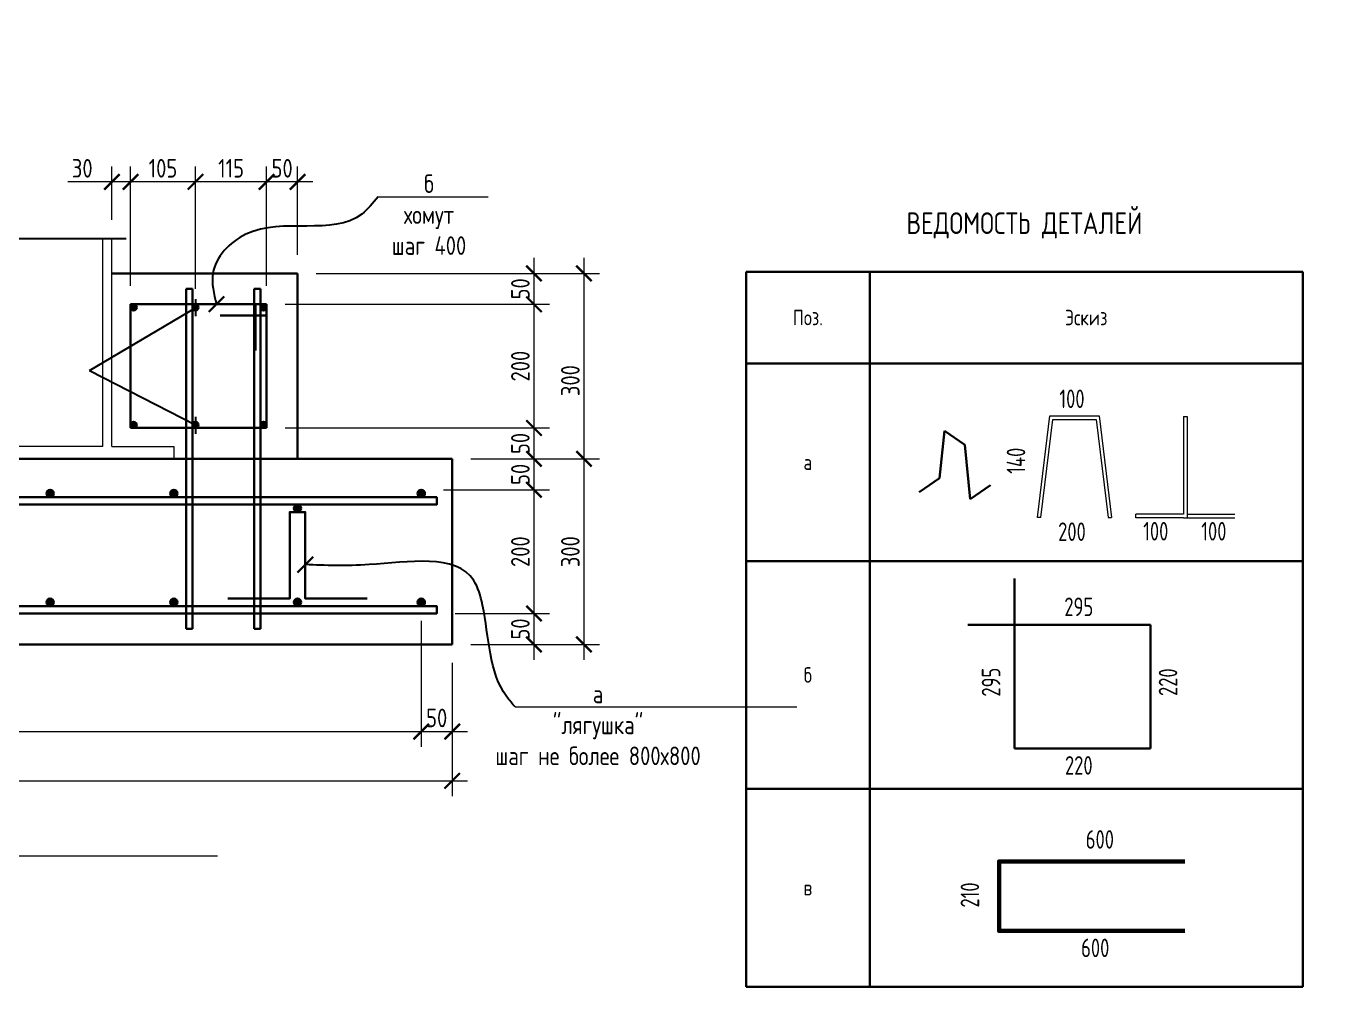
# Model space of a CAD drawing. Header units: millimetres. Extents: x 20530103 to 31271019, y 32092698 to 33532929.
# Drawn here: x 26401159 to 26422453, y 32990835 to 33006362 of the extents above; entities that cross this region are included whole.
import ezdxf
from ezdxf import colors
from ezdxf.entities.mleader import LeaderData, LeaderLine
from ezdxf.enums import TextEntityAlignment as Align
from ezdxf.lldxf.tags import DXFTag
from ezdxf.math import Vec2, Vec3

# ---------------------------------------------------------------- set-up
doc = ezdxf.new("R2010")
doc.units = ezdxf.units.MM
doc.styles.add('GOST 2.304', font='GOST.TTF')
tags = doc.linetypes.add('5-2', pattern=[3.5, 2.5, -1]).pattern_tags.tags
tags[6:7] = [DXFTag(74, 4), DXFTag(75, 0), DXFTag(340, '0'), DXFTag(46, 1.0), DXFTag(50, 0.0), DXFTag(44, 0.0), DXFTag(45, 0.0)]
tags[4:5] = [DXFTag(74, 4), DXFTag(75, 0), DXFTag(340, '0'), DXFTag(46, 1.0), DXFTag(50, 0.0), DXFTag(44, 0.0), DXFTag(45, 0.0)]
doc.linetypes.add('зигзаг', pattern='A,0.00254,-5.08,[131,ltypeshp.shx,S=5.08,R=0,X=-5.08,Y=0],-10.16,[131,ltypeshp.shx,S=5.08,R=180,X=5.08,Y=0],-5.08', length=20.32254)
doc.linetypes.add('Разрыв2_стар', pattern='A,60,-3,[1,ltsnew.shx,S=6,R=0,X=-3,Y=0],-3', length=66)
doc.dimstyles.new('м10', dxfattribs={"dimscale": 100, "dimtxt": 3, "dimasz": 2.5, "dimexe": 2.5, "dimexo": 3, "dimgap": 0.7, "dimtad": 1, "dimdec": 0, "dimlfac": 0.1, "dimtxsty": 'GOST 2.304', "dimblk": 'ARCHTICK', "dimcen": 2.5, "dimdle": 2.5, "dimclrd": 7, "dimclre": 7, "dimclrt": 256, "dimadec": 1, "dimazin": 0, "dimtfac": 1, "dimtdec": 0, "dimtmove": 0, "dimatfit": 3, "dimldrblk": 'NONE', "dimfxl": 1, "dimlwd": 20, "dimlwe": 20, "dimarcsym": 0})

# ---------------------------------------------------------------- blocks, each defined once
blk = doc.blocks.new('_None')
blk = doc.blocks.new('_Dot')
at = {"color": 0, "linetype": 'ByBlock', "lineweight": -2}
blk.add_line((-0.5, 0), (-1, 0), dxfattribs=at)
at = {"color": 0, "linetype": 'ByBlock', "const_width": 0.5}
blk.add_lwpolyline([(-0.25, 0, 1), (0.25, 0, 1)], format="xyb", close=True, dxfattribs=at)
blk = doc.blocks.new('_ArchTick')
at = {"color": 0, "linetype": 'ByBlock', "const_width": 0.15}
blk.add_lwpolyline([(-0.5, -0.5), (0.5, 0.5)], dxfattribs=at)
blk = doc.blocks.new('*D466')
at = {"color": 7, "linetype": 'Continuous', "lineweight": 20, "transparency": 16777216}
for p, q in [((26405043, 33002168), (26405043, 33004097)), ((26405542, 33002668), (26405542, 33004097)), ((26405792, 33003847), (26404793, 33003847))]:
    blk.add_line(p, q, dxfattribs=at)
at = {"color": 7, "linetype": 'Continuous', "lineweight": 20, "transparency": 16777216, "xscale": 250, "yscale": 250, "zscale": 250, "rotation": 180}
blk.add_blockref('_ArchTick', (26405043, 33003847), dxfattribs=at)
at = {"color": 7, "linetype": 'Continuous', "lineweight": 20, "transparency": 16777216, "xscale": 250, "yscale": 250, "zscale": 250}
blk.add_blockref('_ArchTick', (26405542, 33003847), dxfattribs=at)
at = {"color": 7, "linetype": 'Continuous', "transparency": 16777216, "insert": (26405293, 33004067), "char_height": 300, "attachment_point": 5, "style": 'GOST 2.304'}
blk.add_mtext('50', dxfattribs=at)
blk = doc.blocks.new('*D467')
at = {"color": 7, "linetype": 'Continuous', "lineweight": 20, "transparency": 16777216}
for p, q in [((26403892, 33002118), (26403892, 33004097)), ((26405043, 33002168), (26405043, 33004097)), ((26405293, 33003847), (26403642, 33003847))]:
    blk.add_line(p, q, dxfattribs=at)
at = {"color": 7, "linetype": 'Continuous', "lineweight": 20, "transparency": 16777216, "xscale": 250, "yscale": 250, "zscale": 250, "rotation": 180}
blk.add_blockref('_ArchTick', (26403892, 33003847), dxfattribs=at)
at = {"color": 7, "linetype": 'Continuous', "lineweight": 20, "transparency": 16777216, "xscale": 250, "yscale": 250, "zscale": 250}
blk.add_blockref('_ArchTick', (26405043, 33003847), dxfattribs=at)
at = {"color": 7, "linetype": 'Continuous', "transparency": 16777216, "insert": (26404468, 33004067), "char_height": 300, "attachment_point": 5, "style": 'GOST 2.304'}
blk.add_mtext('115', dxfattribs=at)
blk = doc.blocks.new('*D468')
at = {"color": 7, "linetype": 'Continuous', "lineweight": 20, "transparency": 16777216}
for p, q in [((26402842, 33002168), (26402842, 33004097)), ((26403892, 33002118), (26403892, 33004097)), ((26404142, 33003847), (26402592, 33003847))]:
    blk.add_line(p, q, dxfattribs=at)
at = {"color": 7, "linetype": 'Continuous', "lineweight": 20, "transparency": 16777216, "xscale": 250, "yscale": 250, "zscale": 250, "rotation": 180}
blk.add_blockref('_ArchTick', (26402842, 33003847), dxfattribs=at)
at = {"color": 7, "linetype": 'Continuous', "lineweight": 20, "transparency": 16777216, "xscale": 250, "yscale": 250, "zscale": 250}
blk.add_blockref('_ArchTick', (26403892, 33003847), dxfattribs=at)
at = {"color": 7, "linetype": 'Continuous', "transparency": 16777216, "insert": (26403367, 33004067), "char_height": 300, "attachment_point": 5, "style": 'GOST 2.304'}
blk.add_mtext('105', dxfattribs=at)
blk = doc.blocks.new('*D469')
at = {"color": 7, "linetype": 'Continuous', "lineweight": 20, "transparency": 16777216}
for p, q in [((26402542, 33003233), (26402542, 33004097)), ((26402842, 33002168), (26402842, 33004097)), ((26402542, 33003847), (26401831, 33003847)), ((26403092, 33003847), (26402542, 33003847))]:
    blk.add_line(p, q, dxfattribs=at)
at = {"color": 7, "linetype": 'Continuous', "lineweight": 20, "transparency": 16777216, "xscale": 250, "yscale": 250, "zscale": 250, "rotation": 180}
blk.add_blockref('_ArchTick', (26402542, 33003847), dxfattribs=at)
at = {"color": 7, "linetype": 'Continuous', "lineweight": 20, "transparency": 16777216, "xscale": 250, "yscale": 250, "zscale": 250}
blk.add_blockref('_ArchTick', (26402842, 33003847), dxfattribs=at)
at = {"color": 7, "linetype": 'Continuous', "transparency": 16777216, "insert": (26402062, 33004067), "char_height": 300, "attachment_point": 5, "style": 'GOST 2.304'}
blk.add_mtext('30', dxfattribs=at)
blk = doc.blocks.new('*D472')
at = {"color": 7, "linetype": 'Continuous', "lineweight": 20, "transparency": 16777216}
for p, q in [((26407542, 32996748), (26407542, 32994710)), ((26408042, 32996068), (26408042, 32994710)), ((26407292, 32994960), (26408292, 32994960))]:
    blk.add_line(p, q, dxfattribs=at)
at = {"color": 7, "linetype": 'Continuous', "lineweight": 20, "transparency": 16777216, "xscale": 250, "yscale": 250, "zscale": 250, "rotation": 180}
blk.add_blockref('_ArchTick', (26407542, 32994960), dxfattribs=at)
at = {"color": 7, "linetype": 'Continuous', "lineweight": 20, "transparency": 16777216, "xscale": 250, "yscale": 250, "zscale": 250}
blk.add_blockref('_ArchTick', (26408042, 32994960), dxfattribs=at)
at = {"color": 7, "linetype": 'Continuous', "transparency": 16777216, "insert": (26407792, 32995180), "char_height": 300, "attachment_point": 5, "style": 'GOST 2.304'}
blk.add_mtext('50', dxfattribs=at)
blk = doc.blocks.new('*D451')
at = {"color": 7, "linetype": 'Continuous', "lineweight": 20, "transparency": 16777216}
for p, q in [((26389516, 32996068), (26389516, 32993913)), ((26408042, 32996068), (26408042, 32993913)), ((26389266, 32994163), (26408292, 32994163))]:
    blk.add_line(p, q, dxfattribs=at)
at = {"color": 7, "linetype": 'Continuous', "lineweight": 20, "transparency": 16777216, "xscale": 250, "yscale": 250, "zscale": 250, "rotation": 180}
blk.add_blockref('_ArchTick', (26389516, 32994163), dxfattribs=at)
at = {"color": 7, "linetype": 'Continuous', "lineweight": 20, "transparency": 16777216, "xscale": 250, "yscale": 250, "zscale": 250}
blk.add_blockref('_ArchTick', (26408042, 32994163), dxfattribs=at)
at = {"color": 7, "linetype": 'Continuous', "transparency": 16777216, "insert": (26398779, 32994413), "char_height": 300, "attachment_point": 5, "style": 'GOST 2.304'}
blk.add_mtext('{\\L4200}', dxfattribs=at)
blk = doc.blocks.new('*D452')
at = {"color": 7, "linetype": 'Continuous', "lineweight": 20, "transparency": 16777216}
for p, q in [((26409364, 33002618), (26409364, 33001618)), ((26405842, 33002368), (26409614, 33002368)), ((26405343, 33001868), (26409614, 33001868))]:
    blk.add_line(p, q, dxfattribs=at)
at = {"color": 7, "linetype": 'Continuous', "lineweight": 20, "transparency": 16777216, "xscale": 250, "yscale": 250, "zscale": 250}
for p, rotation in [((26409364, 33002368), 90), ((26409364, 33001868), 270)]:
    blk.add_blockref('_ArchTick', p, dxfattribs=dict(at, rotation=rotation))
at = {"color": 7, "linetype": 'Continuous', "transparency": 16777216, "insert": (26409144, 33002118), "char_height": 300, "attachment_point": 5, "rotation": 90, "style": 'GOST 2.304'}
blk.add_mtext('50', dxfattribs=at)
blk = doc.blocks.new('*D473')
at = {"color": 7, "linetype": 'Continuous', "lineweight": 20, "transparency": 16777216}
for p, q in [((26409364, 33002118), (26409364, 32999618)), ((26405343, 33001868), (26409614, 33001868)), ((26405343, 32999868), (26409614, 32999868))]:
    blk.add_line(p, q, dxfattribs=at)
at = {"color": 7, "linetype": 'Continuous', "lineweight": 20, "transparency": 16777216, "xscale": 250, "yscale": 250, "zscale": 250}
for p, rotation in [((26409364, 33001868), 90), ((26409364, 32999868), 270)]:
    blk.add_blockref('_ArchTick', p, dxfattribs=dict(at, rotation=rotation))
at = {"color": 7, "linetype": 'Continuous', "transparency": 16777216, "insert": (26409144, 33000868), "char_height": 300, "attachment_point": 5, "rotation": 90, "style": 'GOST 2.304'}
blk.add_mtext('200', dxfattribs=at)
blk = doc.blocks.new('*D474')
at = {"color": 7, "linetype": 'Continuous', "lineweight": 20, "transparency": 16777216}
for p, q in [((26409364, 33000118), (26409364, 32999118)), ((26405343, 32999868), (26409614, 32999868)), ((26408342, 32999368), (26409614, 32999368))]:
    blk.add_line(p, q, dxfattribs=at)
at = {"color": 7, "linetype": 'Continuous', "lineweight": 20, "transparency": 16777216, "xscale": 250, "yscale": 250, "zscale": 250}
for p, rotation in [((26409364, 32999868), 90), ((26409364, 32999368), 270)]:
    blk.add_blockref('_ArchTick', p, dxfattribs=dict(at, rotation=rotation))
at = {"color": 7, "linetype": 'Continuous', "transparency": 16777216, "insert": (26409144, 32999618), "char_height": 300, "attachment_point": 5, "rotation": 90, "style": 'GOST 2.304'}
blk.add_mtext('50', dxfattribs=at)
blk = doc.blocks.new('*D475')
at = {"color": 7, "linetype": 'Continuous', "lineweight": 20, "transparency": 16777216}
for p, q in [((26409364, 32999618), (26409364, 32998618)), ((26408342, 32999368), (26409614, 32999368)), ((26407902, 32998868), (26409614, 32998868))]:
    blk.add_line(p, q, dxfattribs=at)
at = {"color": 7, "linetype": 'Continuous', "lineweight": 20, "transparency": 16777216, "xscale": 250, "yscale": 250, "zscale": 250}
for p, rotation in [((26409364, 32999368), 90), ((26409364, 32998868), 270)]:
    blk.add_blockref('_ArchTick', p, dxfattribs=dict(at, rotation=rotation))
at = {"color": 7, "linetype": 'Continuous', "transparency": 16777216, "insert": (26409144, 32999118), "char_height": 300, "attachment_point": 5, "rotation": 90, "style": 'GOST 2.304'}
blk.add_mtext('50', dxfattribs=at)
blk = doc.blocks.new('*D476')
at = {"color": 7, "linetype": 'Continuous', "lineweight": 20, "transparency": 16777216}
for p, q in [((26409364, 32999118), (26409364, 32996618)), ((26407902, 32998868), (26409614, 32998868)), ((26408092, 32996868), (26409614, 32996868))]:
    blk.add_line(p, q, dxfattribs=at)
at = {"color": 7, "linetype": 'Continuous', "lineweight": 20, "transparency": 16777216, "xscale": 250, "yscale": 250, "zscale": 250}
for p, rotation in [((26409364, 32998868), 90), ((26409364, 32996868), 270)]:
    blk.add_blockref('_ArchTick', p, dxfattribs=dict(at, rotation=rotation))
at = {"color": 7, "linetype": 'Continuous', "transparency": 16777216, "insert": (26409144, 32997868), "char_height": 300, "attachment_point": 5, "rotation": 90, "style": 'GOST 2.304'}
blk.add_mtext('200', dxfattribs=at)
blk = doc.blocks.new('*D477')
at = {"color": 7, "linetype": 'Continuous', "lineweight": 20, "transparency": 16777216}
for p, q in [((26409364, 32997118), (26409364, 32996118)), ((26408092, 32996868), (26409614, 32996868)), ((26408342, 32996368), (26409614, 32996368))]:
    blk.add_line(p, q, dxfattribs=at)
at = {"color": 7, "linetype": 'Continuous', "lineweight": 20, "transparency": 16777216, "xscale": 250, "yscale": 250, "zscale": 250}
for p, rotation in [((26409364, 32996868), 90), ((26409364, 32996368), 270)]:
    blk.add_blockref('_ArchTick', p, dxfattribs=dict(at, rotation=rotation))
at = {"color": 7, "linetype": 'Continuous', "transparency": 16777216, "insert": (26409144, 32996618), "char_height": 300, "attachment_point": 5, "rotation": 90, "style": 'GOST 2.304'}
blk.add_mtext('50', dxfattribs=at)
blk = doc.blocks.new('*D453')
at = {"color": 7, "linetype": 'Continuous', "lineweight": 20, "transparency": 16777216}
for p, q in [((26410172, 33002618), (26410172, 32999118)), ((26405842, 33002368), (26410422, 33002368)), ((26408342, 32999368), (26410422, 32999368))]:
    blk.add_line(p, q, dxfattribs=at)
at = {"color": 7, "linetype": 'Continuous', "lineweight": 20, "transparency": 16777216, "xscale": 250, "yscale": 250, "zscale": 250}
for p, rotation in [((26410172, 33002368), 90), ((26410172, 32999368), 270)]:
    blk.add_blockref('_ArchTick', p, dxfattribs=dict(at, rotation=rotation))
at = {"color": 7, "linetype": 'Continuous', "transparency": 16777216, "insert": (26409952, 33000634), "char_height": 300, "attachment_point": 5, "rotation": 90, "style": 'GOST 2.304'}
blk.add_mtext('300', dxfattribs=at)
blk = doc.blocks.new('*D454')
at = {"color": 7, "linetype": 'Continuous', "lineweight": 20, "transparency": 16777216}
for p, q in [((26410172, 32999618), (26410172, 32996118)), ((26408342, 32999368), (26410422, 32999368)), ((26408342, 32996368), (26410422, 32996368))]:
    blk.add_line(p, q, dxfattribs=at)
at = {"color": 7, "linetype": 'Continuous', "lineweight": 20, "transparency": 16777216, "xscale": 250, "yscale": 250, "zscale": 250}
for p, rotation in [((26410172, 32999368), 90), ((26410172, 32996368), 270)]:
    blk.add_blockref('_ArchTick', p, dxfattribs=dict(at, rotation=rotation))
at = {"color": 7, "linetype": 'Continuous', "transparency": 16777216, "insert": (26409952, 32997868), "char_height": 300, "attachment_point": 5, "rotation": 90, "style": 'GOST 2.304'}
blk.add_mtext('300', dxfattribs=at)
blk = doc.blocks.new('*D455')
at = {"color": 7, "linetype": 'Continuous', "lineweight": 20, "transparency": 16777216}
for p, q in [((26390016, 32996748), (26390016, 32994710)), ((26407542, 32996748), (26407542, 32994710)), ((26389766, 32994960), (26407792, 32994960))]:
    blk.add_line(p, q, dxfattribs=at)
at = {"color": 7, "linetype": 'Continuous', "lineweight": 20, "transparency": 16777216, "xscale": 250, "yscale": 250, "zscale": 250, "rotation": 180}
blk.add_blockref('_ArchTick', (26390016, 32994960), dxfattribs=at)
at = {"color": 7, "linetype": 'Continuous', "lineweight": 20, "transparency": 16777216, "xscale": 250, "yscale": 250, "zscale": 250}
blk.add_blockref('_ArchTick', (26407542, 32994960), dxfattribs=at)
at = {"color": 7, "linetype": 'Continuous', "transparency": 16777216, "insert": (26398779, 32995210), "char_height": 300, "attachment_point": 5, "style": 'GOST 2.304'}
blk.add_mtext('{\\L20х200+100=4100}', dxfattribs=at)
blk = doc.blocks.new('*T458')
at = {"color": 0, "linetype": 'ByBlock', "lineweight": 30, "transparency": 16777216}
for p, q in [((0, -1500), (9000, -1500)), ((0, -1500), (0, -13059)), ((2000, -1500), (2000, -13059)), ((9000, -1500), (9000, -13059)), ((0, -2980), (9000, -2980)), ((0, -6180), (9000, -6180)), ((0, -9859), (9000, -9859)), ((0, -13059), (9000, -13059))]:
    blk.add_line(p, q, dxfattribs=at)
at = {"color": 0, "linetype": 'Continuous', "lineweight": 20, "transparency": 16777216, "attachment_point": 5, "style": 'GOST 2.304'}
for s, insert, char_height, width in [('ВЕДОМОСТЬ ДЕТАЛЕЙ', (4500, -750), 350, 8997), ('Поз.', (1000, -2240), 250, 1997), ('Эскиз', (5500, -2240), 250, 6997), ('а', (1000, -4580), 250, 1997), ('б', (1000, -8019), 250, 1997), ('в', (1000, -11459), 250, 1997)]:
    blk.add_mtext(s, dxfattribs=dict(at, insert=insert, char_height=char_height, width=width))

msp = doc.modelspace()

# ---------------------------------------------------------------- hatches: boundary and pattern name
at = {"linetype": 'Continuous'}
h = msp.add_hatch(color=7, dxfattribs=at)
h.dxf.hatch_style = 1
h.paths.add_polyline_path([(26402942.462, 33001818.3549, 1), (26402842.462, 33001818.3549, 1)])
h = msp.add_hatch(color=7, dxfattribs=at)
h.dxf.hatch_style = 1
h.paths.add_polyline_path([(26403842.462, 33001818.3549, 1), (26403942.462, 33001818.3549, 1)])
h = msp.add_hatch(color=7, dxfattribs=at)
h.dxf.hatch_style = 1
h.paths.add_polyline_path([(26405042.5624, 33001818.3549, 1), (26404942.5624, 33001818.3549, 1)])
h = msp.add_hatch(color=7, dxfattribs=at)
h.dxf.hatch_style = 1
h.paths.add_polyline_path([(26402942.462, 32999918.3549, 1), (26402842.462, 32999918.3549, 1)])
h = msp.add_hatch(color=7, dxfattribs=at)
h.dxf.hatch_style = 1
h.paths.add_polyline_path([(26403942.462, 32999918.3549, 1), (26403842.462, 32999918.3549, 1)])
h = msp.add_hatch(color=7, dxfattribs=at)
h.dxf.hatch_style = 1
h.paths.add_polyline_path([(26404942.5624, 32999918.3549, 1), (26405042.5624, 32999918.3549, 1)])
h = msp.add_hatch(color=7, dxfattribs=at)
h.dxf.hatch_style = 1
h.paths.add_polyline_path([(26401602.462, 32998808.3549, 1), (26401482.462, 32998808.3549, 1)])
h = msp.add_hatch(color=7, dxfattribs=at)
h.dxf.hatch_style = 1
h.paths.add_polyline_path([(26403602.462, 32998808.3549, 1), (26403482.462, 32998808.3549, 1)])
h = msp.add_hatch(color=7, dxfattribs=at)
h.dxf.hatch_style = 1
h.paths.add_polyline_path([(26407602.462, 32998808.3549, 1), (26407482.462, 32998808.3549, 1)])
h = msp.add_hatch(color=7, dxfattribs=at)
h.dxf.hatch_style = 1
h.paths.add_polyline_path([(26405602.462, 32998568.3549, 1), (26405482.462, 32998568.3549, 1)])
h = msp.add_hatch(color=7, dxfattribs=at)
h.dxf.hatch_style = 1
h.paths.add_polyline_path([(26401602.462, 32997048.3549, 1), (26401482.462, 32997048.3549, 1)])
h = msp.add_hatch(color=7, dxfattribs=at)
h.dxf.hatch_style = 1
h.paths.add_polyline_path([(26403602.462, 32997048.3549, 1), (26403482.462, 32997048.3549, 1)])
h = msp.add_hatch(color=7, dxfattribs=at)
h.dxf.hatch_style = 1
h.paths.add_polyline_path([(26405602.462, 32997048.3549, 1), (26405482.462, 32997048.3549, 1)])
h = msp.add_hatch(color=7, dxfattribs=at)
h.dxf.hatch_style = 1
h.paths.add_polyline_path([(26407602.462, 32997048.3549, 1), (26407482.462, 32997048.3549, 1)])

# ---------------------------------------------------------------- linework, layer by layer
at = {"color": 7, "linetype": 'Разрыв2_стар', "ltscale": 30}
msp.add_line((26399155.462, 33002933.3549), (26402772.462, 33002933.3549), dxfattribs=at)
at = {"color": 7, "linetype": '5-2', "lineweight": 20, "ltscale": 100}
for p, q in [((26402392.462, 32999568.3549), (26402392.462, 33002933.3549)), ((26402542.462, 32999568.3549), (26402542.462, 33002933.3549)), ((26402392.462, 32999568.3549), (26399252.462, 32999568.3549)), ((26402542.462, 32999568.3549), (26403542.462, 32999568.3549)), ((26403542.462, 32999568.3549), (26403542.462, 32999368.3549))]:
    msp.add_line(p, q, dxfattribs=at)
at = {"color": 7, "linetype": 'Continuous', "lineweight": 30}
for p, q in [((26402542.462, 33002368.3549), (26405542.462, 33002368.3549)), ((26405542.462, 32999368.3549), (26405542.462, 33002368.3549)), ((26403742.462, 33002118.3549), (26403842.462, 33002118.3549)), ((26403742.462, 32996618.3549), (26403742.462, 33002118.3549)), ((26403842.462, 32996618.3549), (26403842.462, 33002118.3549)), ((26404107.462, 33001743.3549), (26404357.462, 33001993.3549)), ((26404842.5624, 32996618.3549), (26404842.5624, 33002118.3549)), ((26404842.5624, 33002118.3549), (26404942.5624, 33002118.3549)), ((26404942.5624, 32996618.3549), (26404942.5624, 33002118.3549)), ((26402842.462, 33001868.3549), (26402842.462, 32999868.3549)), ((26402842.462, 33001868.3549), (26405042.5624, 33001868.3549)), ((26404862.5624, 33001118.3549), (26404862.5624, 33001868.3549)), ((26405042.5624, 33001868.3549), (26405042.5624, 32999868.3549)), ((26405042.5624, 33001688.3549), (26404292.5624, 33001688.3549)), ((26405042.5624, 32999868.3549), (26402842.462, 32999868.3549)), ((26415919.2741, 32999057.6559), (26416001.6922, 32999821.0232)), ((26416001.6922, 32999821.0232), (26416331.3645, 32999594.4926)), ((26416413.7826, 32998717.8599), (26416331.3645, 32999594.4926)), ((26408042.462, 32999368.3549), (26399252.462, 32999368.3549)), ((26408042.462, 32999368.3549), (26408042.462, 32996368.3549)), ((26415589.6017, 32998831.1252), (26415919.2741, 32999057.6559)), ((26416413.7826, 32998717.8599), (26416743.455, 32998944.3905)), ((26405542.462, 32997533.3549), (26405792.462, 32997783.3549)), ((26417129.6664, 32996684.3409), (26417129.6664, 32997434.3409)), ((26417129.6664, 32996684.3409), (26416379.6664, 32996684.3409)), ((26419329.7667, 32996684.3409), (26417129.6664, 32996684.3409)), ((26417129.6664, 32996684.3409), (26417129.6664, 32994684.3409)), ((26419329.7667, 32996684.3409), (26419329.7667, 32994684.3409)), ((26403842.462, 32996618.3549), (26403742.462, 32996618.3549)), ((26404942.5624, 32996618.3549), (26404842.5624, 32996618.3549)), ((26408042.462, 32996368.3549), (26399252.462, 32996368.3549)), ((26417129.6664, 32994684.3409), (26419329.7667, 32994684.3409))]:
    msp.add_line(p, q, dxfattribs=at)
at = {"color": 7, "linetype": 'Continuous'}
for p, q in [((26403892.462, 33001948.3549), (26403892.462, 33001673.3549)), ((26402181.7968, 33000796.7813), (26403892.462, 33001810.8549)), ((26402181.7968, 33000796.7813), (26403892.462, 32999918.3549)), ((26403892.462, 33000048.3549), (26403892.462, 32999773.3549))]:
    msp.add_line(p, q, dxfattribs=at)
at = {"color": 7, "linetype": 'Continuous', "lineweight": 20}
for p, q in [((26417500.9897, 32998423.0486), (26417700.9897, 33000063.0486)), ((26417700.9897, 33000063.0486), (26418500.9897, 33000063.0486)), ((26418500.9897, 33000063.0486), (26418700.9897, 32998423.0486)), ((26419866.1743, 33000056.016), (26419866.1743, 32998472.016)), ((26419866.1743, 33000056.016), (26419922.1743, 33000056.016)), ((26419922.1743, 33000056.016), (26419922.1743, 32998416.016)), ((26417557.4045, 32998423.0486), (26417750.5753, 33000007.0486)), ((26417750.5753, 33000007.0486), (26418451.404, 33000007.0486)), ((26418451.404, 33000007.0486), (26418644.5748, 32998423.0486)), ((26417557.4045, 32998423.0486), (26417500.9897, 32998423.0486)), ((26418644.5748, 32998423.0486), (26418700.9897, 32998423.0486)), ((26419094.1743, 32998416.016), (26419094.1743, 32998472.016)), ((26419866.1743, 32998472.016), (26419094.1743, 32998472.016)), ((26419866.1743, 32998416.016), (26419094.1743, 32998416.016)), ((26419866.1743, 32998416.016), (26419922.1743, 32998416.016)), ((26419922.1743, 32998472.016), (26420694.1743, 32998472.016)), ((26419922.1743, 32998416.016), (26420694.1743, 32998416.016))]:
    msp.add_line(p, q, dxfattribs=at)
at = {"color": 7, "linetype": 'зигзаг', "ltscale": 15}
msp.add_line((26403542.462, 32999368.3549), (26405542.462, 32999368.3549), dxfattribs=at)
at = {"color": 7, "linetype": 'Continuous', "lineweight": 30}
for points in [[(26399252.462, 32998628.3549), (26407792.462, 32998628.3549), (26407792.462, 32998748.3549), (26399252.462, 32998748.3549)], [(26406667.462, 32997108.3549), (26405667.462, 32997108.3549), (26405667.462, 32998508.3549), (26405417.462, 32998508.3549), (26405417.462, 32997108.3549), (26404417.462, 32997108.3549)], [(26399252.462, 32996868.3549), (26407792.462, 32996868.3549), (26407792.462, 32996988.3549), (26399252.462, 32996988.3549)]]:
    msp.add_lwpolyline(points, dxfattribs=at)
at = {"color": 7, "linetype": 'Continuous', "lineweight": 60}
msp.add_lwpolyline([(26419882.7344, 32991734.9604), (26416882.7344, 32991734.9604), (26416882.7344, 32992859.9604), (26419882.7344, 32992859.9604)], dxfattribs=at)
at = {"color": 7, "linetype": 'Continuous', "lineweight": 30}
for centre, radius in [((26402892.462, 33001818.3549), 50), ((26403892.462, 33001818.3549), 50), ((26404992.5624, 33001818.3549), 50), ((26402892.462, 32999918.3549), 50), ((26403892.462, 32999918.3549), 50), ((26404992.5624, 32999918.3549), 50), ((26401542.462, 32998808.3549), 60), ((26403542.462, 32998808.3549), 60), ((26407542.462, 32998808.3549), 60), ((26405542.462, 32998568.3549), 60), ((26401542.462, 32997048.3549), 60), ((26403542.462, 32997048.3549), 60), ((26405542.462, 32997048.3549), 60), ((26407542.462, 32997048.3549), 60)]:
    msp.add_circle(centre, radius, dxfattribs=at)
msp.add_arc((26402892.462, 32999918.3549), 50, 180, 270, dxfattribs=at)
at = {"color": 7, "linetype": 'Continuous'}
for points in [[(26406844.3763, 33003607.3549), (26406581.462, 33003327.3549), (26404706.462, 33002999.3549), (26404173.462, 33002368.3549), (26404232.462, 33001868.3549)], [(26409060.3763, 32995357.3549), (26408924.462, 32995522.3549), (26408532.462, 32997005.3549), (26408390.462, 32997403.3549), (26406698.462, 32997658.3549), (26405667.462, 32997658.3549)]]:
    msp.add_spline(points, degree=3, dxfattribs=at)

# ---------------------------------------------------------------- block references
msp.add_blockref('*T458', (26412791.8359, 33003893.2478))

# ---------------------------------------------------------------- texts
at = {"color": 7, "linetype": 'Continuous', "lineweight": 25, "style": 'GOST 2.304', "width": 0.9}
for s, p in [('100', (26418060.8736, 33000099.8887)), ('200', (26418060.8736, 32997950.8675)), ('100', (26419415.3302, 32997958.2426)), ('100', (26420354.5575, 32997958.2426)), ('295', (26418171.1417, 32996736.3409)), ('220', (26418171.1417, 32994172.3409)), ('600', (26418511.7831, 32992975.3726)), ('600', (26418436.7934, 32991221.7777))]:
    msp.add_text(s, height=300, dxfattribs=at).set_placement(p, align=Align.BOTTOM_CENTER)
for s, p in [('140', (26417396.2665, 32999338.2593)), ('295', (26416992.7667, 32995758.0909)), ('220', (26419853.7667, 32995758.0909)), ('210', (26416650.9417, 32992316.8936))]:
    msp.add_text(s, height=300, rotation=90, dxfattribs=at).set_placement(p, align=Align.BOTTOM_CENTER)

# ---------------------------------------------------------------- dimensions: what is measured, and where the dimension line sits
at = {"color": 7, "linetype": 'Continuous'}
for base, p1, p2, picture, middle in [((26402542.462, 33003847.3549), (26402842.462, 33001868.3549), (26402542.462, 33002933.3549), '*D469', (26402061.6406, 33004067.3549)), ((26402842.462, 33003847.3549), (26403892.462, 33001818.3549), (26402842.462, 33001868.3549), '*D468', (26403367.462, 33004067.3549)), ((26403892.462, 33003847.3549), (26405042.5624, 33001868.3549), (26403892.462, 33001818.3549), '*D467', (26404467.5122, 33004067.3549)), ((26405042.5624, 33003847.3549), (26405542.462, 33002368.3549), (26405042.5624, 33001868.3549), '*D466', (26405292.5122, 33004067.3549)), ((26408042.462, 32994960.3549), (26407542.462, 32997048.3549), (26408042.462, 32996368.3549), '*D472', (26407792.462, 32995180.3549))]:
    dim = msp.add_linear_dim(base=base, p1=p1, p2=p2, dimstyle='м10', override={"dimclrt": 7}, dxfattribs=at)
    dim.commit()
    dim.dimension.update_dxf_attribs({"geometry": picture, "text_midpoint": middle})
for base, p1, p2, picture, middle in [((26409364.462, 33001868.3549), (26405542.462, 33002368.3549), (26405042.5624, 33001868.3549), '*D452', (26409144.462, 33002118.3549)), ((26409364.462, 32999868.3549), (26405042.5624, 33001868.3549), (26405042.5624, 32999868.3549), '*D473', (26409144.462, 33000868.3549)), ((26409364.462, 32999368.3549), (26405042.5624, 32999868.3549), (26408042.462, 32999368.3549), '*D474', (26409144.462, 32999618.3549)), ((26409364.462, 32998868.3549), (26408042.462, 32999368.3549), (26407602.462, 32998868.3549), '*D475', (26409144.462, 32999118.3549)), ((26409364.462, 32996868.3549), (26407602.462, 32998868.3549), (26407792.462, 32996868.3549), '*D476', (26409144.462, 32997868.3549)), ((26409364.462, 32996368.3549), (26407792.462, 32996868.3549), (26408042.462, 32996368.3549), '*D477', (26409144.462, 32996618.3549))]:
    dim = msp.add_linear_dim(base=base, p1=p1, p2=p2, angle=90, dimstyle='м10', override={"dimclrt": 7}, dxfattribs=at)
    dim.commit()
    dim.dimension.update_dxf_attribs({"geometry": picture, "text_midpoint": middle})
for base, p1, p2, picture, middle in [((26410172.2488, 32999368.3549), (26405542.462, 33002368.3549), (26408042.462, 32999368.3549), '*D453', (26410172.2488, 33000634.3549)), ((26410172.2488, 32996368.3549), (26408042.462, 32999368.3549), (26408042.462, 32996368.3549), '*D454', (26410172.2488, 32997868.3549))]:
    dim = msp.add_linear_dim(base=base, p1=p1, p2=p2, angle=90, dimstyle='м10', override={"dimclrt": 7}, dxfattribs=at)
    dim.commit()
    dim.dimension.update_dxf_attribs({"geometry": picture, "text_midpoint": middle, "dimtype": 160})
for base, p1, p2, text, picture, middle in [((26407542.462, 32994960.3549), (26390016.462, 32997048.3549), (26407542.462, 32997048.3549), '{\\L20х200+100=4100}', '*D455', (26398779.462, 32995210.3549)), ((26408042.462, 32994163.3549), (26389516.462, 32996368.3549), (26408042.462, 32996368.3549), '{\\L4200}', '*D451', (26398779.462, 32994413.3549))]:
    dim = msp.add_linear_dim(base=base, p1=p1, p2=p2, text=text, dimstyle='м10', override={"dimclrt": 7}, dxfattribs=at)
    dim.commit()
    dim.dimension.update_dxf_attribs({"geometry": picture, "text_midpoint": middle})

# ---------------------------------------------------------------- leaders
at = {"color": 7, "linetype": 'Continuous', "lineweight": 20}
ml = msp.add_multileader_mtext('Standard', dxfattribs=at)
ml.set_content('а\\P"лягушка"\\Pшаг не более 800х800', color=7, style='GOST 2.304')
ml.set_leader_properties(linetype='Continuous', lineweight=20)
ml.set_arrow_properties(name='NONE')
ml.build(insert=Vec2(0, 0))
ml.multileader.update_dxf_attribs({"text_left_attachment_type": 6, "text_right_attachment_type": 6, "dogleg_length": 3, "arrow_head_size": 30, "scale": 100})
ctx = ml.context
ctx.base_point, ctx.scale, ctx.char_height, ctx.arrow_head_size, ctx.landing_gap_size, ctx.plane_origin = Vec3(26348428.2226, 33006002.1049), 100, 300, 30, 0, Vec3(26353409.9883, 33005580.4297)
ctx.left_attachment, ctx.right_attachment, ctx.text_align_type = 6, 6, 1
notes = []
notes.append((ctx, [(0, (1, 1, 0), (26348290.2226, 33006002.1049), (1, 0), 138, [(0, [(26348200.1368, 33006002.1049)], 0, [])])]))
ctx.mtext.insert, ctx.mtext.width, ctx.mtext.alignment, ctx.mtext.flow_direction = Vec3(26349539.4165, 33006362.1049), 2835.083475, 2, 5
ml = msp.add_multileader_mtext('Standard', dxfattribs=at)
ml.set_content('б\\Pхомут \\Pшаг 400', color=7, style='GOST 2.304')
ml.set_leader_properties(linetype='Continuous', lineweight=20)
ml.set_arrow_properties(name='NONE')
ml.build(insert=Vec2(0, 0))
ml.multileader.update_dxf_attribs({"text_left_attachment_type": 6, "text_right_attachment_type": 6, "dogleg_length": 3, "arrow_head_size": 30, "scale": 100})
ctx = ml.context
ctx.base_point, ctx.scale, ctx.char_height, ctx.arrow_head_size, ctx.landing_gap_size, ctx.plane_origin = Vec3(26471638.9034, 33003821.9181), 100, 300, 30, 0, Vec3(26476620.669, 33003400.2429)
ctx.left_attachment, ctx.right_attachment, ctx.text_align_type = 6, 6, 1
notes.append((ctx, [(0, (1, 1, 0), (26471500.9034, 33003821.9181), (1, 0), 138, [(0, [(26471410.8176, 33003821.9181)], 0, [])])]))
ctx.mtext.insert, ctx.mtext.width, ctx.mtext.alignment, ctx.mtext.flow_direction = Vec3(26472233.6313, 33004181.9181), 2835.083475, 2, 5
ml = msp.add_multileader_mtext('Standard', dxfattribs=at)
ml.set_content('б\\Pхомут \\Pшаг 400', color=7, style='GOST 2.304')
ml.set_leader_properties(linetype='Continuous', lineweight=20)
ml.set_arrow_properties(name='NONE')
ml.build(insert=Vec2(0, 0))
ml.multileader.update_dxf_attribs({"text_left_attachment_type": 6, "text_right_attachment_type": 6, "dogleg_length": 3, "arrow_head_size": 30, "scale": 100})
ctx = ml.context
ctx.base_point, ctx.scale, ctx.char_height, ctx.arrow_head_size, ctx.landing_gap_size, ctx.plane_origin = Vec3(26407072.462, 33003607.3549), 100, 300, 30, 0, Vec3(26412054.2277, 33003185.6797)
ctx.left_attachment, ctx.right_attachment, ctx.text_align_type = 6, 6, 1
notes.append((ctx, [(0, (1, 1, 0), (26406934.462, 33003607.3549), (1, 0), 138, [(0, [(26406844.3763, 33003607.3549)], 0, [])])]))
ctx.mtext.insert, ctx.mtext.width, ctx.mtext.alignment, ctx.mtext.flow_direction = Vec3(26407667.19, 33003967.3549), 2835.083475, 2, 5
ml = msp.add_multileader_mtext('Standard', dxfattribs=at)
ml.set_content('{\\C7;б\\P(П-образ. хомут) шаг200 по периметру плиты}', color=84, style='GOST 2.304')
ml.set_leader_properties(linetype='Continuous', lineweight=20)
ml.set_arrow_properties(name='DOT')
ml.build(insert=Vec2(0, 0))
ml.multileader.update_dxf_attribs({"text_left_attachment_type": 6, "text_right_attachment_type": 6, "dogleg_length": 3, "arrow_head_size": 30, "scale": 100})
ctx = ml.context
ctx.base_point, ctx.scale, ctx.char_height, ctx.arrow_head_size, ctx.landing_gap_size, ctx.plane_origin = Vec3(26323683.0374, 32999121.7912), 100, 300, 30, 0, Vec3(26324728.0364, 32999370.9089)
ctx.left_attachment, ctx.right_attachment, ctx.text_align_type = 6, 6, 1
notes.append((ctx, [(1, (1, 1, 0), (26328009.5374, 32999121.7912), (-1, 0), 107, [(0, [(26329246.7911, 32996145.2017)], 0, [])])]))
ctx.mtext.insert, ctx.mtext.width, ctx.mtext.defined_height, ctx.mtext.alignment, ctx.mtext.flow_direction = Vec3(26325759.253, 32999506.111), 4423.082589, 2213.9, 2, 5
ml = msp.add_multileader_mtext('Standard', dxfattribs=at)
ml.set_content('в\\P(П-образ. хомут) шаг200 по периметру плиты', color=7, style='GOST 2.304')
ml.set_leader_properties(linetype='Continuous', lineweight=20)
ml.set_arrow_properties(name='NONE')
ml.build(insert=Vec2(0, 0))
ml.multileader.update_dxf_attribs({"text_left_attachment_type": 6, "text_right_attachment_type": 6, "dogleg_length": 3, "arrow_head_size": 30, "scale": 100})
ctx = ml.context
ctx.base_point, ctx.scale, ctx.char_height, ctx.arrow_head_size, ctx.landing_gap_size, ctx.plane_origin = Vec3(26460094.9949, 32993638.7107), 100, 300, 30, 0, Vec3(26459889.0052, 32993060.2429)
ctx.left_attachment, ctx.right_attachment, ctx.text_align_type = 6, 6, 1
notes.append((ctx, [(0, (1, 1, 0), (26459987.9949, 32993638.7107), (1, 0), 107, [(0, [(26459103.2281, 32997202.9181)], 0, [])])]))
ctx.mtext.insert, ctx.mtext.width, ctx.mtext.alignment, ctx.mtext.flow_direction = Vec3(26461600.2449, 32994023.0306), 3276.040401, 2, 5
ml = msp.add_multileader_mtext('Standard', dxfattribs=at)
ml.set_content('в\\P(П-образ. хомут) шаг200 по периметру плиты', color=7, style='GOST 2.304')
ml.set_leader_properties(linetype='Continuous', lineweight=20)
ml.set_arrow_properties(name='NONE')
ml.build(insert=Vec2(0, 0))
ml.multileader.update_dxf_attribs({"text_left_attachment_type": 6, "text_right_attachment_type": 6, "dogleg_length": 3, "arrow_head_size": 30, "scale": 100})
ctx = ml.context
ctx.base_point, ctx.scale, ctx.char_height, ctx.arrow_head_size, ctx.landing_gap_size, ctx.plane_origin = Vec3(26395117.5034, 32992952.3549), 100, 300, 30, 0, Vec3(26395322.5639, 32992845.6797)
ctx.left_attachment, ctx.right_attachment, ctx.text_align_type = 6, 6, 1
notes.append((ctx, [(0, (1, 1, 0), (26395010.5034, 32992952.3549), (1, 0), 107, [(0, [(26394536.7868, 32996988.3549)], 0, [])])]))
ctx.mtext.insert, ctx.mtext.width, ctx.mtext.alignment, ctx.mtext.flow_direction = Vec3(26396622.7534, 32993336.6747), 3276.040401, 2, 5
ml = msp.add_multileader_mtext('Standard', dxfattribs=at)
ml.set_content('а\\P"лягушка"\\Pшаг не более 800х800', color=7, style='GOST 2.304')
ml.set_leader_properties(linetype='Continuous', lineweight=20)
ml.set_arrow_properties(name='NONE')
ml.build(insert=Vec2(0, 0))
ml.multileader.update_dxf_attribs({"text_left_attachment_type": 6, "text_right_attachment_type": 6, "dogleg_length": 3, "arrow_head_size": 30, "scale": 100})
ctx = ml.context
ctx.base_point, ctx.scale, ctx.char_height, ctx.arrow_head_size, ctx.landing_gap_size, ctx.plane_origin = Vec3(26345354.4289, 32994187.8538), 100, 300, 30, 0, Vec3(26323023.6805, 32998875.6221)
ctx.left_attachment, ctx.right_attachment, ctx.text_align_type = 6, 6, 1
notes.append((ctx, [(1, (1, 1, 0), (26345216.4289, 32994187.8538), (1, 0), 138, [(0, [(26342469.0132, 32996145.2017)], 0, [])])]))
ctx.mtext.insert, ctx.mtext.width, ctx.mtext.alignment, ctx.mtext.flow_direction = Vec3(26346465.6228, 32994547.8538), 2835.083475, 2, 5
ml = msp.add_multileader_mtext('Standard', dxfattribs=at)
ml.set_content('а\\P"лягушка"\\Pшаг не более 800х800', color=7, style='GOST 2.304')
ml.set_leader_properties(linetype='Continuous', lineweight=20)
ml.set_arrow_properties(name='NONE')
ml.build(insert=Vec2(0, 0))
ml.multileader.update_dxf_attribs({"text_left_attachment_type": 6, "text_right_attachment_type": 6, "dogleg_length": 3, "arrow_head_size": 30, "scale": 100})
ctx = ml.context
ctx.base_point, ctx.scale, ctx.char_height, ctx.arrow_head_size, ctx.landing_gap_size, ctx.plane_origin = Vec3(26473854.9034, 32995571.9181), 100, 300, 30, 0, Vec3(26478836.669, 32995150.2429)
ctx.left_attachment, ctx.right_attachment, ctx.text_align_type = 6, 6, 1
notes.append((ctx, [(0, (1, 1, 0), (26473716.9034, 32995571.9181), (1, 0), 138, [(0, [(26473626.8176, 32995571.9181)], 0, [])])]))
ctx.mtext.insert, ctx.mtext.width, ctx.mtext.alignment, ctx.mtext.flow_direction = Vec3(26474966.0973, 32995931.9181), 2835.083475, 2, 5
ml = msp.add_multileader_mtext('Standard', dxfattribs=at)
ml.set_content('а\\P"лягушка"\\Pшаг не более 800х800', color=7, style='GOST 2.304')
ml.set_leader_properties(linetype='Continuous', lineweight=20)
ml.set_arrow_properties(name='NONE')
ml.build(insert=Vec2(0, 0))
ml.multileader.update_dxf_attribs({"text_left_attachment_type": 6, "text_right_attachment_type": 6, "dogleg_length": 3, "arrow_head_size": 30, "scale": 100})
ctx = ml.context
ctx.base_point, ctx.scale, ctx.char_height, ctx.arrow_head_size, ctx.landing_gap_size, ctx.plane_origin = Vec3(26409288.462, 32995357.3549), 100, 300, 30, 0, Vec3(26414270.2277, 32994935.6797)
ctx.left_attachment, ctx.right_attachment, ctx.text_align_type = 6, 6, 1
notes.append((ctx, [(0, (1, 1, 0), (26409150.462, 32995357.3549), (1, 0), 138, [(0, [(26409060.3763, 32995357.3549)], 0, [])])]))
ctx.mtext.insert, ctx.mtext.width, ctx.mtext.alignment, ctx.mtext.flow_direction = Vec3(26410399.6559, 32995717.3549), 2835.083475, 2, 5
for ctx, leaders in notes:
    for number, flags, end, landing, length, lines in leaders:
        leader = LeaderData()
        leader.index, (leader.has_last_leader_line, leader.has_dogleg_vector, leader.attachment_direction) = number, flags
        leader.last_leader_point, leader.dogleg_vector, leader.dogleg_length = Vec3(end), Vec3(landing), length
        for number, points, colour, breaks in lines:
            line = LeaderLine()
            line.index, line.vertices, line.color, line.breaks = number, Vec3.list(points), colors.encode_raw_color(colour), breaks
            leader.lines.append(line)
        ctx.leaders.append(leader)

doc.saveas('drawing.dxf')
